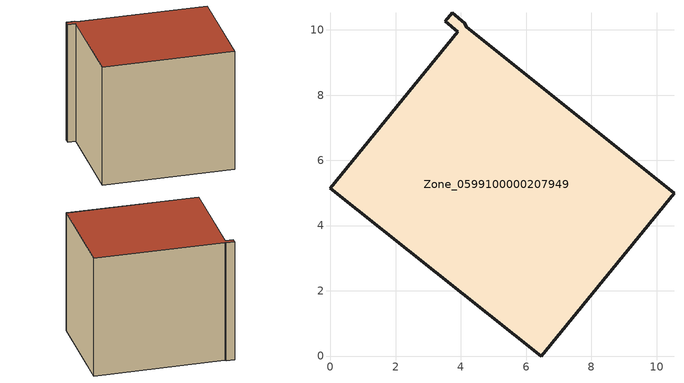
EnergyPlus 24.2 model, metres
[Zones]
Zone_0599100000207949
 floor ground (C_G): 0,5.15 3.91,9.94 3.52,10.26 3.73,10.52 4.12,10.2 4.16,10.09 10.53,4.99 6.46,0 z0
 wall outside (C_F): 6.46,0 10.53,4.99 4.16,10.09 4.12,10.2 3.73,10.52 3.52,10.26 3.91,9.94 0,5.15 6.46,0 z0:7.87
 roof outside (C_R): 3.91,9.94 0,5.15 6.46,0 10.53,4.99 4.16,10.09 4.12,10.2 3.73,10.52 3.52,10.26 z7.87
[BUILDING]
Pand.0599100000207949: North Axis=0; Terrain=City; Loads Convergence Tolerance Value=0.04; Temperature Convergence Tolerance Value=0.4; Solar Distribution=FullExterior; Maximum Number of Warmup Days=25; Minimum Number of Warmup Days=1
[Site:Location]
Rotterdam.The.Hague.AP_ZH_NLD Design_Conditions: Latitude=51.96; Longitude=4.45; Time Zone=1; Elevation=-4.5
[SITE:GROUNDTEMPERATURE:BUILDINGSURFACE]
18, 18, 18, 18, 18, 18, 18, 18, 18, 18, 18, 18
[MATERIAL] Thermal Absorptance=0.9; Solar Absorptance=0.7; Visible Absorptance=0.7
Name | Roughness | Thickness | Conductivity | Density | Specific Heat
G.TI.1946-1964 | MediumSmooth | 0.15 | 1 | 540 | 1210
F.TI.1946-1964 | Rough | 0.3 | 0.857143 | 1920 | 840
R.TI.1946-1964 | MediumRough | 0.2 | 0.277778 | 1500 | 1000
[CONSTRUCTION]
C_G: G.TI.1946-1964
C_F: F.TI.1946-1964
C_R: R.TI.1946-1964
[ZONE]
Zone_0599100000207949: Type=1; Multiplier=1; Ceiling Height=Autocalculate; Volume=Autocalculate; Floor Area=autocalculate; Part of Total Floor Area=Yes
[ZONEINFILTRATION:DESIGNFLOWRATE]
Infil_Zone_0599100000207949: Zone or ZoneList or Space or SpaceList=Zone_0599100000207949; Schedule=AlwaysOn; Design Flow Rate Calculation Method=Flow/Area; Flow Rate per Floor Area=0.003; Constant Term Coefficient=1; Temperature Term Coefficient=0; Velocity Term Coefficient=0; Velocity Squared Term Coefficient=0
[HVACTEMPLATE:ZONE:IDEALLOADSAIRSYSTEM]
Zone_0599100000207949: Maximum Heating Supply Air Temperature=50; Minimum Cooling Supply Air Temperature=13; Maximum Heating Supply Air Humidity Ratio=0.0156; Minimum Cooling Supply Air Humidity Ratio=0.0077; Heating Limit=NoLimit; Cooling Limit=NoLimit; Dehumidification Control Type=ConstantSensibleHeatRatio; Cooling Sensible Heat Ratio=0.7; Dehumidification Setpoint=60; Humidification Control Type=None; Humidification Setpoint=30; Outdoor Air Method=None; Outdoor Air Flow Rate per Person=0.00944; Outdoor Air Flow Rate per Zone Floor Area=0; Outdoor Air Flow Rate per Zone=0; Demand Controlled Ventilation Type=None; Outdoor Air Economizer Type=NoEconomizer; Heat Recovery Type=None; Sensible Heat Recovery Effectiveness=0.7; Latent Heat Recovery Effectiveness=0.65
[ZONECONTROL:THERMOSTAT]
ThermostatControl_Zone_0599100000207949: Zone or ZoneList=Zone_0599100000207949; Control Type Schedule=DualSetpointControlType; Control 1=Thermostat_Zone_0599100000207949; Temperature Difference Between Cutout And Setpoint=0
[THERMOSTATSETPOINT:DUALSETPOINT]
Thermostat_Zone_0599100000207949: Heating Setpoint Temperature Schedule=HeatingSetpoint_Zone_0599100000207949; Cooling Setpoint Temperature Schedule=CoolingSetpoint_Zone_0599100000207949
[SCHEDULE:COMPACT]
HeatingSetpoint_Zone_0599100000207949: Through: 12/31, For: AllDays, Until: 24:00, 21
CoolingSetpoint_Zone_0599100000207949: Through: 12/31, For: AllDays, Until: 24:00, 24
DualSetpointControlType: Through: 12/31, For: AllDays, Until: 24:00, 4
AlwaysOn: Through: 12/31, For: AllDays, Until: 24:00, 1
